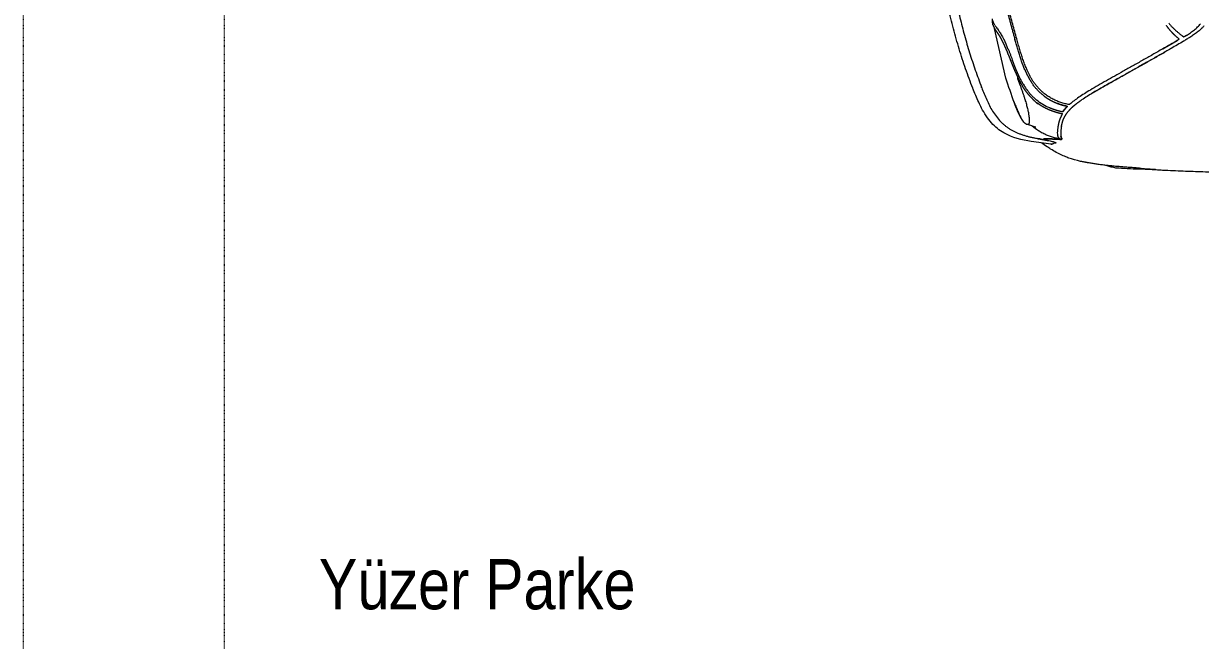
# Model space of a CAD drawing. Extents: x -3709 to 34975, y -230 to 8245.
# Drawn here: x 4485.8 to 4720.2, y 2085 to 2208 of the extents above; entities that cross this region are included whole.
import ezdxf
from ezdxf.enums import TextEntityAlignment as Align

# ---------------------------------------------------------------- set-up
doc = ezdxf.new("R2010")
doc.units = 0
doc.linetypes.add('DOT2', pattern=[0.125, 0, -0.125])
doc.layers.get('0').update_dxf_attribs({"color": 9, "lineweight": 9})
for name, color, linetype, lineweight in [('04', 9, 'Continuous', 9), ('10', 9, 'Continuous', 9), ('20', 9, 'DOT2', 9), ('35', 9, 'Continuous', 9)]:
    doc.layers.add(name, color=color, linetype=linetype, lineweight=lineweight)
doc.styles.add('MuuM_TEXT-STANDART', font='ARIALN.TTF')

# ---------------------------------------------------------------- blocks, each defined once
blk = doc.blocks.new('p-vw-hoşgeldin tak')
at = {"layer": '20'}
for points in [[(-505, 40), (811, 40)], [(-505, 0), (811, 0)]]:
    blk.add_lwpolyline(points, dxfattribs=at)
blk = doc.blocks.new('p-araba-polo')
at = {"extrusion": (0, 0, -1)}
for p, q in [((3.4804, 0.8048), (3.4804, 0.8048)), ((3.6419, 0.7275), (3.6419, 0.7275)), ((3.7514, 0.624), (3.7743, 0.5251)), ((3.4392, 0.5659), (3.4392, 0.5659)), ((3.7299, 0.546), (3.7299, 0.546))]:
    blk.add_line(p, q, dxfattribs=at)
at = {"flags": 128}
for points in [[(3.6558, 0.7538), (3.6563, 0.7542), (3.6566, 0.7545), (3.6574, 0.7549)], [(3.6574, 0.7549), (3.6583, 0.7553), (3.6593, 0.7556), (3.6605, 0.7556)], [(3.7308, 0.6835), (3.732, 0.6804), (3.7332, 0.6772), (3.7345, 0.6739)]]:
    blk.add_lwpolyline(points, dxfattribs=at)
for points, degree, knots in [([(3.46, 0.8061), (3.4566, 0.8063), (3.4499, 0.8067), (3.4362, 0.8075), (3.4129, 0.8086), (3.3796, 0.8099), (3.339, 0.8111), (3.2984, 0.812), (3.2603, 0.8127), (3.226, 0.8131), (3.193, 0.8134), (3.1656, 0.8135), (3.1487, 0.8134), (3.1435, 0.8134)], 3, [0, 0, 0, 0, 0.03531, 0.070597, 0.141114, 0.269195, 0.390859, 0.518959, 0.640794, 0.737038, 0.833171, 0.948447, 1, 1, 1, 1]), ([(3.4534, 0.8065), (3.4733, 0.8062), (3.5024, 0.8054), (3.5233, 0.8042), (3.533, 0.8033), (3.5394, 0.8022), (3.5462, 0.8005), (3.5507, 0.7987), (3.5521, 0.7981)], 3, [0, 0, 0, 0, 0.418831, 0.714948, 0.835581, 0.907738, 0.972168, 1, 1, 1, 1]), ([(3.4649, 0.8058), (3.4648, 0.8058), (3.4647, 0.8058), (3.4648, 0.8058), (3.4649, 0.8058)], 3, [0, 0, 0, 0, 0.506131, 1, 1, 1, 1]), ([(3.4649, 0.8058), (3.4695, 0.8055), (3.4787, 0.8047), (3.4878, 0.8037), (3.4924, 0.8031)], 3, [0, 0, 0, 0, 0.500005, 1, 1, 1, 1]), ([(3.4924, 0.8031), (3.496, 0.8029), (3.5031, 0.8024), (3.5136, 0.8016), (3.5237, 0.8008), (3.5336, 0.8), (3.5432, 0.799), (3.5524, 0.798), (3.5613, 0.797), (3.5699, 0.7958), (3.5781, 0.7946), (3.5859, 0.7933), (3.5934, 0.7919), (3.5988, 0.7908), (3.6016, 0.7902), (3.6022, 0.7901)], 3, [0, 0, 0, 0, 0.08164, 0.163278, 0.244914, 0.326547, 0.408179, 0.489811, 0.571441, 0.653071, 0.734702, 0.816332, 0.897962, 0.979592, 1, 1, 1, 1]), ([(3.5624, 0.7968), (3.5668, 0.7963), (3.5918, 0.7928), (3.6137, 0.7881), (3.6286, 0.7825), (3.63, 0.7819)], 3, [0, 0, 0, 0, 0.15043, 0.932957, 1, 1, 1, 1]), ([(3.63, 0.782), (3.6367, 0.7793), (3.6464, 0.775), (3.6606, 0.7668), (3.6723, 0.7592), (3.6777, 0.7555), (3.6807, 0.7535), (3.6809, 0.7534)], 3, [0, 0, 0, 0, 0.436591, 0.634385, 0.751254, 0.983784, 1, 1, 1, 1]), ([(3.6684, 0.7483), (3.6668, 0.7486), (3.6637, 0.7493), (3.6595, 0.7502), (3.6562, 0.7511), (3.6538, 0.752), (3.6529, 0.7524), (3.6525, 0.7527)], 3, [0, 0, 0, 0, 0.243786, 0.487231, 0.658342, 0.829202, 1, 1, 1, 1]), ([(3.6621, 0.7555), (3.6621, 0.7555), (3.6621, 0.7555), (3.6621, 0.7555), (3.6621, 0.7555), (3.6621, 0.7555), (3.6621, 0.7555), (3.6621, 0.7555), (3.6621, 0.7555), (3.6621, 0.7555), (3.6621, 0.7555)], 5, [0, 0, 0, 0, 0, 0, 1, 1, 1, 1, 1, 1, 1, 1, 1, 1, 1]), ([(3.7009, 0.7505), (3.7197, 0.7475), (3.7493, 0.7404), (3.773, 0.7216), (3.7799, 0.7136)], 3, [0, 0, 0, 0, 0.646551, 1, 1, 1, 1]), ([(3.642, 0.7397), (3.6418, 0.7402), (3.6416, 0.7414), (3.6411, 0.7429), (3.6404, 0.7444), (3.6396, 0.7453), (3.6392, 0.7457)], 3, [0, 0, 0, 0, 0.221287, 0.461031, 0.720285, 1, 1, 1, 1]), ([(3.6409, 0.7204), (3.6411, 0.7217), (3.6415, 0.7242), (3.6417, 0.7264), (3.6419, 0.7275)], 3, [0, 0, 0, 0, 0.500012, 1, 1, 1, 1]), ([(3.6419, 0.7275), (3.642, 0.7284), (3.6422, 0.7303), (3.6423, 0.7328), (3.6424, 0.7353), (3.6423, 0.7376), (3.6421, 0.739), (3.642, 0.7397)], 3, [0, 0, 0, 0, 0.160277, 0.337825, 0.535128, 0.754926, 1, 1, 1, 1]), ([(3.6423, 0.746), (3.6423, 0.746), (3.6424, 0.7459), (3.6429, 0.7458), (3.6431, 0.7458)], 3, [0, 0, 0, 0, 0.500528, 1, 1, 1, 1]), ([(3.6431, 0.7458), (3.6458, 0.7452), (3.6511, 0.7441), (3.659, 0.742), (3.6667, 0.7393), (3.6742, 0.7361), (3.6815, 0.7323), (3.6868, 0.729), (3.6897, 0.727), (3.6903, 0.7266)], 3, [0, 0, 0, 0, 0.158644, 0.317513, 0.476648, 0.636014, 0.795575, 0.955312, 1, 1, 1, 1]), ([(3.6446, 0.7452), (3.6444, 0.7453), (3.6442, 0.7453), (3.6442, 0.7453), (3.6442, 0.7453)], 3, [0, 0, 0, 0, 0.4918, 1, 1, 1, 1]), ([(3.6442, 0.7453), (3.6444, 0.7451), (3.6449, 0.7448), (3.6452, 0.7444), (3.6454, 0.7442)], 3, [0, 0, 0, 0, 0.499449, 1, 1, 1, 1]), ([(3.6454, 0.7442), (3.6457, 0.7438), (3.6464, 0.743), (3.6472, 0.7415), (3.6477, 0.7399), (3.648, 0.7386), (3.6481, 0.7379)], 3, [0, 0, 0, 0, 0.25, 0.5, 0.75, 1, 1, 1, 1]), ([(3.6481, 0.7379), (3.6483, 0.7365), (3.6487, 0.7335), (3.6482, 0.7285), (3.648, 0.7261)], 3, [0, 0, 0, 0, 0.499729, 1, 1, 1, 1]), ([(3.6589, 0.7419), (3.6589, 0.7419), (3.6589, 0.7419), (3.6589, 0.7419), (3.6589, 0.7419), (3.6589, 0.7419), (3.6589, 0.7419)], 3, [0, 0, 0, 0, 1, 1, 1, 1.000001, 1.000001, 1.000001, 1.000001]), ([(3.6634, 0.7404), (3.6634, 0.7404), (3.6634, 0.7404), (3.6634, 0.7404), (3.6634, 0.7404), (3.6634, 0.7404), (3.6634, 0.7404), (3.6634, 0.7404), (3.6634, 0.7404), (3.6634, 0.7404), (3.6634, 0.7404), (3.6634, 0.7404), (3.6634, 0.7404), (3.6634, 0.7404), (3.6634, 0.7404)], 7, [0, 0, 0, 0, 0, 0, 0, 0, 1, 1, 1, 1, 1, 1, 1, 1.000001, 1.000001, 1.000001, 1.000001, 1.000001, 1.000001, 1.000001, 1.000001]), ([(3.6797, 0.7331), (3.6797, 0.7331), (3.6797, 0.7331), (3.6797, 0.7331), (3.6797, 0.7331), (3.6797, 0.7331), (3.6797, 0.7331), (3.6797, 0.7331), (3.6797, 0.7331), (3.6797, 0.7331), (3.6797, 0.7331), (3.6797, 0.7331), (3.6797, 0.7331)], 6, [0, 0, 0, 0, 0, 0, 0, 1, 1, 1, 1, 1, 1, 1, 1, 1, 1, 1, 1, 1]), ([(3.6797, 0.7331), (3.6797, 0.7331), (3.6797, 0.7331), (3.6797, 0.7331), (3.6797, 0.7331), (3.6797, 0.7331), (3.6797, 0.7331), (3.6797, 0.7331), (3.6797, 0.7331), (3.6797, 0.7331), (3.6797, 0.7331), (3.6797, 0.7331), (3.6797, 0.7331)], 6, [0, 0, 0, 0, 0, 0, 0, 1, 1, 1, 1, 1, 1, 1, 1, 1, 1, 1, 1, 1]), ([(3.6848, 0.7302), (3.6849, 0.7301), (3.6905, 0.7267), (3.695, 0.7233), (3.6988, 0.7202), (3.6995, 0.7196)], 3, [0, 0, 0, 0, 0.284317, 0.878632, 1, 1, 1, 1]), ([(3.7276, 0.7337), (3.7256, 0.7345), (3.7215, 0.7361), (3.7152, 0.7382), (3.7088, 0.7401), (3.7024, 0.7417), (3.6959, 0.7431), (3.6916, 0.744), (3.6894, 0.7444)], 3, [0, 0, 0, 0, 0.166659, 0.333321, 0.499987, 0.666656, 0.833327, 1, 1, 1, 1]), ([(3.7621, 0.7107), (3.7607, 0.7121), (3.7579, 0.7149), (3.7533, 0.7188), (3.7485, 0.7224), (3.7436, 0.7257), (3.7384, 0.7286), (3.7331, 0.7313), (3.7294, 0.7329), (3.7276, 0.7337)], 3, [0, 0, 0, 0, 0.142965, 0.285982, 0.428979, 0.571915, 0.714754, 0.857457, 1, 1, 1, 1]), ([(3.7312, 0.7322), (3.7312, 0.7322), (3.7312, 0.7322), (3.7312, 0.7322), (3.7312, 0.7322), (3.7312, 0.7322), (3.7312, 0.7322), (3.7312, 0.7322), (3.7312, 0.7322)], 3, [0, 0, 0, 0, 0.25, 0.5, 1, 1, 1, 1, 1, 1, 1]), ([(3.6479, 0.7254), (3.6478, 0.7244), (3.6475, 0.7224), (3.6472, 0.72), (3.647, 0.7189)], 3, [0, 0, 0, 0, 0.499774, 1, 1, 1, 1]), ([(3.7056, 0.7145), (3.7057, 0.7149), (3.7061, 0.7158), (3.7068, 0.7165), (3.7077, 0.7169), (3.7085, 0.7168), (3.709, 0.7167), (3.7091, 0.7166)], 3, [0, 0, 0, 0, 0.235288, 0.470581, 0.705875, 0.941175, 1, 1, 1, 1]), ([(3.7089, 0.7167), (3.7101, 0.7164), (3.7141, 0.7146), (3.7152, 0.7128), (3.7174, 0.7102)], 3, [0, 0, 0, 0, 0.136101, 1, 1, 1, 1]), ([(3.7311, 0.6828), (3.7305, 0.6842), (3.7293, 0.687), (3.7276, 0.691), (3.7259, 0.6947), (3.7243, 0.6981), (3.7227, 0.7012), (3.7212, 0.7039), (3.7197, 0.7063), (3.7188, 0.7076), (3.7184, 0.7083)], 3, [0, 0, 0, 0, 0.125001, 0.250002, 0.375002, 0.500002, 0.625002, 0.750002, 0.875001, 1, 1, 1, 1]), ([(3.7997, 0.6433), (3.7981, 0.6473), (3.7949, 0.6553), (3.7899, 0.6672), (3.7844, 0.6789), (3.7781, 0.6903), (3.7708, 0.7011), (3.765, 0.7075), (3.7621, 0.7107)], 3, [0, 0, 0, 0, 0.166182, 0.332514, 0.49905, 0.665821, 0.832816, 1, 1, 1, 1]), ([(3.7799, 0.7136), (3.7879, 0.7046), (3.7968, 0.6908), (3.8082, 0.6672), (3.8136, 0.654), (3.8172, 0.6448)], 3, [0, 0, 0, 0, 0.458817, 0.622395, 1, 1, 1, 1]), ([(3.6289, 0.6804), (3.631, 0.6799), (3.6352, 0.679), (3.6415, 0.6772), (3.6476, 0.6751), (3.6516, 0.6734), (3.6536, 0.6726)], 3, [0, 0, 0, 0, 0.250006, 0.500007, 0.750006, 1, 1, 1, 1]), ([(3.6381, 0.6911), (3.6372, 0.6899), (3.6354, 0.6874), (3.6331, 0.6849), (3.632, 0.6836)], 3, [0, 0, 0, 0, 0.500029, 1, 1, 1, 1]), ([(3.706, 0.6982), (3.706, 0.6982), (3.706, 0.6982), (3.706, 0.6982), (3.706, 0.6982), (3.706, 0.6982), (3.706, 0.6982)], 3, [0, 0, 0, 0, 1, 1, 1, 1.000001, 1.000001, 1.000001, 1.000001]), ([(3.7129, 0.6693), (3.7124, 0.6709), (3.7114, 0.674), (3.7102, 0.6786), (3.709, 0.6829), (3.708, 0.6871), (3.7072, 0.691), (3.7065, 0.6948), (3.7062, 0.697), (3.706, 0.6982)], 3, [0, 0, 0, 0, 0.143178, 0.285809, 0.428387, 0.571114, 0.714004, 0.856981, 1, 1, 1, 1]), ([(3.7349, 0.6727), (3.7343, 0.6745), (3.733, 0.6779), (3.7317, 0.6811), (3.7311, 0.6828)], 3, [0, 0, 0, 0, 0.495547, 1, 1, 1, 1]), ([(3.5782, 0.6534), (3.5821, 0.6558), (3.5899, 0.6605), (3.5971, 0.6652), (3.6007, 0.6676)], 3, [0, 0, 0, 0, 0.500144, 1, 1, 1, 1]), ([(3.5834, 0.648), (3.5874, 0.6504), (3.5954, 0.6552), (3.6027, 0.66), (3.6063, 0.6624)], 3, [0, 0, 0, 0, 0.500076, 1, 1, 1, 1]), ([(3.6063, 0.6624), (3.6096, 0.6647), (3.6161, 0.6692), (3.6216, 0.6739), (3.6243, 0.6762)], 3, [0, 0, 0, 0, 0.500136, 1, 1, 1, 1]), ([(3.6243, 0.6762), (3.6245, 0.6764), (3.6249, 0.6768), (3.6263, 0.6769), (3.6273, 0.6767), (3.6278, 0.6766)], 3, [0, 0, 0, 0, 0.33657, 0.664105, 1, 1, 1, 1]), ([(3.6278, 0.6766), (3.6305, 0.676), (3.6359, 0.6747), (3.644, 0.6721), (3.652, 0.6689), (3.6599, 0.6651), (3.6675, 0.6606), (3.6722, 0.6571), (3.6746, 0.6553)], 3, [0, 0, 0, 0, 0.159308, 0.322994, 0.489699, 0.658429, 0.828591, 1, 1, 1, 1]), ([(3.6769, 0.6587), (3.6787, 0.6573), (3.6822, 0.6544), (3.6872, 0.6496), (3.6918, 0.6446), (3.6961, 0.6393), (3.6987, 0.6355), (3.7, 0.6336)], 3, [0, 0, 0, 0, 0.199996, 0.399992, 0.599991, 0.799994, 1, 1, 1, 1]), ([(3.6843, 0.6769), (3.685, 0.6764), (3.6864, 0.6754), (3.6877, 0.6744), (3.6884, 0.6739)], 3, [0, 0, 0, 0, 0.500012, 1, 1, 1, 1]), ([(3.7084, 0.649), (3.7071, 0.6507), (3.7044, 0.6541), (3.7001, 0.6589), (3.6955, 0.6634), (3.6922, 0.6663), (3.6906, 0.6677)], 3, [0, 0, 0, 0, 0.250005, 0.500006, 0.750004, 1, 1, 1, 1]), ([(3.7233, 0.6387), (3.7225, 0.6408), (3.7209, 0.645), (3.7187, 0.6513), (3.7166, 0.6574), (3.7147, 0.6635), (3.7135, 0.6673), (3.7129, 0.6693)], 3, [0, 0, 0, 0, 0.200275, 0.400507, 0.60049, 0.800241, 1, 1, 1, 1]), ([(3.513, 0.6163), (3.5186, 0.6194), (3.5299, 0.6257), (3.5464, 0.6351), (3.5626, 0.6443), (3.573, 0.6504), (3.5782, 0.6534)], 3, [0, 0, 0, 0, 0.250068, 0.500042, 0.750043, 1, 1, 1, 1]), ([(3.5181, 0.6106), (3.5237, 0.6138), (3.535, 0.6202), (3.5515, 0.6295), (3.5678, 0.6388), (3.5782, 0.645), (3.5834, 0.648)], 3, [0, 0, 0, 0, 0.250003, 0.500002, 0.750004, 1, 1, 1, 1]), ([(3.6746, 0.6553), (3.6762, 0.654), (3.6794, 0.6513), (3.6839, 0.647), (3.6882, 0.6424), (3.6922, 0.6376), (3.6959, 0.6326), (3.6993, 0.6274), (3.7024, 0.622), (3.7054, 0.6165), (3.7081, 0.6109), (3.7098, 0.6071), (3.7106, 0.6052)], 3, [0, 0, 0, 0, 0.099992, 0.199992, 0.299988, 0.399982, 0.499978, 0.599981, 0.699987, 0.79999, 0.899989, 1, 1, 1, 1]), ([(3.7233, 0.6248), (3.7222, 0.6269), (3.72, 0.6311), (3.7164, 0.6372), (3.7126, 0.6433), (3.7098, 0.6471), (3.7084, 0.649)], 3, [0, 0, 0, 0, 0.250171, 0.500217, 0.75015, 1, 1, 1, 1]), ([(3.8968, 0), (3.8968, 0.0121), (3.8967, 0.0363), (3.8959, 0.0725), (3.8947, 0.1088), (3.893, 0.145), (3.8908, 0.1812), (3.888, 0.2174), (3.8847, 0.2535), (3.8808, 0.2896), (3.8764, 0.3256), (3.8712, 0.3615), (3.8654, 0.3973), (3.8588, 0.4329), (3.8515, 0.4685), (3.8433, 0.5038), (3.8341, 0.5389), (3.824, 0.5737), (3.8128, 0.6082), (3.8043, 0.6309), (3.8001, 0.6422)], 3, [0, 0, 0, 0, 0.055558, 0.111113, 0.166668, 0.222224, 0.277781, 0.333337, 0.388894, 0.44445, 0.500005, 0.55556, 0.611116, 0.666671, 0.722227, 0.777783, 0.833339, 0.888892, 0.944445, 1, 1, 1, 1]), ([(3.8174, 0.6444), (3.8199, 0.638), (3.8249, 0.6251), (3.8318, 0.6056), (3.8384, 0.5859), (3.8446, 0.566), (3.8505, 0.5459), (3.856, 0.5257), (3.8613, 0.5053), (3.8662, 0.4849), (3.8708, 0.4643), (3.8752, 0.4436), (3.8792, 0.4228), (3.883, 0.4019), (3.8866, 0.3809), (3.8899, 0.3599), (3.893, 0.3389), (3.8958, 0.3178), (3.8985, 0.2966), (3.9009, 0.2755), (3.9031, 0.2543), (3.9051, 0.2331), (3.9069, 0.2119), (3.9086, 0.1907), (3.91, 0.1695), (3.9113, 0.1483), (3.9123, 0.1271), (3.9133, 0.1059), (3.914, 0.0847), (3.9146, 0.0635), (3.915, 0.0423), (3.9152, 0.0212), (3.9153, 0.0071), (3.9153, 0)], 3, [0, 0, 0, 0, 0.031503, 0.063111, 0.094824, 0.126637, 0.158547, 0.190546, 0.222628, 0.254786, 0.287011, 0.319297, 0.351636, 0.384021, 0.416445, 0.448899, 0.481372, 0.513858, 0.546357, 0.578861, 0.611362, 0.643854, 0.676332, 0.708795, 0.741239, 0.773662, 0.806063, 0.838441, 0.870794, 0.903125, 0.935433, 0.967723, 1, 1, 1, 1]), ([(3.4347, 0.5721), (3.4414, 0.5759), (3.4547, 0.5834), (3.4744, 0.5945), (3.4939, 0.6055), (3.5066, 0.6127), (3.513, 0.6163)], 3, [0, 0, 0, 0, 0.250088, 0.500081, 0.750046, 1, 1, 1, 1]), ([(3.4392, 0.5659), (3.4459, 0.5697), (3.4593, 0.5774), (3.4791, 0.5886), (3.4988, 0.5997), (3.5116, 0.607), (3.5181, 0.6106)], 3, [0, 0, 0, 0, 0.250005, 0.499995, 0.750003, 1, 1, 1, 1]), ([(3.7106, 0.6052), (3.7118, 0.6022), (3.7143, 0.5961), (3.7176, 0.5868), (3.7208, 0.5771), (3.7239, 0.567), (3.7269, 0.5567), (3.7289, 0.5496), (3.7299, 0.546)], 3, [0, 0, 0, 0, 0.155616, 0.31525, 0.479141, 0.64759, 0.821014, 1, 1, 1, 1]), ([(3.7141, 0.6071), (3.7152, 0.6043), (3.7175, 0.5987), (3.7205, 0.5902), (3.7234, 0.5816), (3.7261, 0.573), (3.7287, 0.5643), (3.7312, 0.5556), (3.7328, 0.5498), (3.7337, 0.5469)], 3, [0, 0, 0, 0, 0.14264, 0.285361, 0.428172, 0.571059, 0.714003, 0.856988, 1, 1, 1, 1]), ([(3.7468, 0.5666), (3.7461, 0.5684), (3.7447, 0.5719), (3.7426, 0.5774), (3.7405, 0.583), (3.7391, 0.5868), (3.7384, 0.5887)], 3, [0, 0, 0, 0, 0.249816, 0.499724, 0.749781, 1, 1, 1, 1]), ([(3.3853, 0.5429), (3.3873, 0.5442), (3.3915, 0.5468), (3.3997, 0.5518), (3.4101, 0.5579), (3.4204, 0.5638), (3.4274, 0.5679), (3.4315, 0.5702), (3.4335, 0.5714), (3.4347, 0.5721)], 3, [0, 0, 0, 0, 0.124906, 0.24985, 0.49985, 0.749925, 0.874966, 0.92498, 1, 1, 1, 1]), ([(3.4089, 0.5484), (3.414, 0.5514), (3.4241, 0.5573), (3.4341, 0.563), (3.4392, 0.5659)], 3, [0, 0, 0, 0, 0.499997, 1, 1, 1, 1]), ([(3.4212, 0.5643), (3.4212, 0.5643), (3.4212, 0.5643), (3.4212, 0.5643), (3.4212, 0.5643), (3.4212, 0.5643), (3.4212, 0.5643)], 3, [0, 0, 0, 0, 1, 1, 1, 1, 1, 1, 1]), ([(3.4212, 0.5643), (3.4212, 0.5643), (3.4212, 0.5643), (3.4212, 0.5643), (3.4212, 0.5643), (3.4212, 0.5643), (3.4212, 0.5643)], 3, [0, 0, 0, 0, 1, 1, 1, 1, 1, 1, 1]), ([(3.3572, 0.5202), (3.3577, 0.5208), (3.3587, 0.522), (3.3608, 0.5242), (3.3635, 0.5269), (3.367, 0.5299), (3.3705, 0.5327), (3.3741, 0.5354), (3.379, 0.5388), (3.3828, 0.5413), (3.3853, 0.5429)], 3, [0, 0, 0, 0, 0.060335, 0.124578, 0.249278, 0.374233, 0.499321, 0.624409, 0.749543, 1, 1, 1, 1]), ([(3.4273, 0.5145), (3.4262, 0.516), (3.4239, 0.5188), (3.4208, 0.522), (3.4183, 0.5245), (3.4164, 0.5263), (3.4145, 0.5281), (3.4126, 0.5298), (3.4107, 0.5315), (3.4088, 0.5331), (3.4068, 0.5347), (3.4049, 0.5363), (3.403, 0.5378), (3.4015, 0.539), (3.4005, 0.5397), (3.4, 0.5401), (3.3996, 0.5405), (3.3991, 0.5408), (3.3986, 0.5412), (3.3981, 0.5416), (3.3976, 0.542), (3.3973, 0.5422), (3.3971, 0.5423)], 3, [0, 0, 0, 0, 0.127806, 0.254933, 0.318226, 0.381331, 0.444235, 0.506923, 0.569381, 0.631599, 0.69357, 0.755292, 0.816773, 0.878031, 0.893313, 0.908584, 0.923844, 0.939093, 0.954332, 0.969563, 0.984785, 1, 1, 1, 1]), ([(3.4092, 0.5441), (3.4087, 0.5445), (3.4078, 0.5452), (3.4071, 0.5465), (3.4076, 0.5476), (3.4085, 0.5481), (3.4089, 0.5484)], 3, [0, 0, 0, 0, 0.263807, 0.500052, 0.736261, 1, 1, 1, 1]), ([(3.7299, 0.546), (3.7326, 0.5363), (3.7381, 0.5169), (3.7456, 0.4877), (3.7529, 0.4583), (3.7597, 0.4288), (3.7661, 0.3992), (3.7721, 0.3696), (3.7777, 0.3398), (3.7828, 0.31), (3.7875, 0.2801), (3.7918, 0.2501), (3.7957, 0.2201), (3.7992, 0.19), (3.8022, 0.1598), (3.8038, 0.1397), (3.8047, 0.1296)], 3, [0, 0, 0, 0, 0.071461, 0.142913, 0.214376, 0.285822, 0.357282, 0.428734, 0.500167, 0.571583, 0.64299, 0.714393, 0.785796, 0.857198, 0.928599, 1, 1, 1, 1]), ([(3.767, 0.5281), (3.7664, 0.5289), (3.7652, 0.5307), (3.763, 0.5338), (3.7607, 0.5375), (3.7581, 0.5419), (3.7563, 0.5454), (3.7554, 0.5472)], 3, [0, 0, 0, 0, 0.200624, 0.400934, 0.600937, 0.800584, 1, 1, 1, 1]), ([(3.3918, 0.5389), (3.3904, 0.5381), (3.3878, 0.5363), (3.3839, 0.5336), (3.38, 0.5308), (3.3763, 0.528), (3.3729, 0.5252), (3.3698, 0.5223), (3.3668, 0.5193), (3.365, 0.517), (3.3641, 0.5159)], 3, [0, 0, 0, 0, 0.135189, 0.270177, 0.404927, 0.539624, 0.654876, 0.770059, 0.885089, 1, 1, 1, 1]), ([(3.403, 0.5378), (3.403, 0.5378), (3.403, 0.5378), (3.403, 0.5378), (3.403, 0.5378), (3.403, 0.5378), (3.403, 0.5378)], 3, [0, 0, 0, 0, 1, 1, 1, 1, 1, 1, 1]), ([(3.403, 0.5378), (3.403, 0.5378), (3.403, 0.5378), (3.403, 0.5378), (3.403, 0.5378), (3.403, 0.5378), (3.403, 0.5378), (3.403, 0.5378), (3.403, 0.5378), (3.403, 0.5378), (3.403, 0.5378), (3.403, 0.5378), (3.403, 0.5378), (3.403, 0.5378), (3.403, 0.5378)], 7, [0, 0, 0, 0, 0, 0, 0, 0, 1, 1, 1, 1, 1, 1, 1, 1, 1, 1, 1, 1, 1, 1, 1]), ([(3.7735, 0.5185), (3.773, 0.5194), (3.7719, 0.5212), (3.7697, 0.5243), (3.7679, 0.5268), (3.767, 0.5281)], 3, [0, 0, 0, 0, 0.333348, 0.666684, 1, 1, 1, 1]), ([(3.7735, 0.5185), (3.774, 0.5176), (3.7749, 0.5159), (3.7763, 0.5127), (3.777, 0.5104), (3.7773, 0.5088)], 3, [0, 0, 0, 0, 0.253002, 0.505984, 1, 1, 1, 1])]:
    blk.add_open_spline(points, degree=degree, knots=knots)
for points, degree in [([(3.4597, 0.8061), (3.4598, 0.8061), (3.4598, 0.8061), (3.4599, 0.8061), (3.4599, 0.8061), (3.46, 0.8061), (3.46, 0.8061)], 6), ([(3.4645, 0.8058), (3.4646, 0.8058), (3.4647, 0.8058), (3.4648, 0.8058), (3.4649, 0.8058)], 4), ([(3.4646, 0.8058), (3.4646, 0.8058), (3.4647, 0.8058), (3.4648, 0.8058), (3.4649, 0.8058)], 4), ([(3.4646, 0.8058), (3.4646, 0.8058), (3.4647, 0.8058), (3.4648, 0.8058), (3.4648, 0.8058), (3.4649, 0.8058), (3.4649, 0.8058)], 6), ([(3.4646, 0.8058), (3.4646, 0.8058), (3.4646, 0.8058), (3.4646, 0.8058)], 3), ([(3.4646, 0.8058), (3.4646, 0.8058), (3.4647, 0.8058), (3.4647, 0.8058), (3.4648, 0.8058), (3.4649, 0.8058), (3.4649, 0.8058)], 6), ([(3.4649, 0.8058), (3.4648, 0.8058), (3.4648, 0.8058), (3.4647, 0.8058), (3.4647, 0.8058), (3.4648, 0.8058), (3.4649, 0.8058)], 6), ([(3.6525, 0.7527), (3.6519, 0.7531), (3.6517, 0.7534), (3.652, 0.7536), (3.6524, 0.7538), (3.653, 0.7538), (3.6537, 0.7539), (3.6543, 0.7539)], 7), ([(3.6543, 0.7539), (3.6546, 0.7539), (3.6548, 0.7539), (3.655, 0.7539), (3.6553, 0.7539), (3.6555, 0.7539), (3.6557, 0.7539), (3.656, 0.7539)], 7), ([(3.6543, 0.7539), (3.6549, 0.7539), (3.6554, 0.7539), (3.656, 0.7539)], 3), ([(3.6613, 0.7556), (3.661, 0.7556), (3.6607, 0.7557), (3.6604, 0.7557), (3.66, 0.7556), (3.6597, 0.7556)], 5), ([(3.6598, 0.755), (3.6598, 0.7551), (3.6599, 0.7551), (3.6599, 0.7552), (3.66, 0.7552), (3.6601, 0.7553)], 5), ([(3.6606, 0.7556), (3.6608, 0.7556), (3.6612, 0.7556), (3.6617, 0.7556)], 3), ([(3.6613, 0.7556), (3.6615, 0.7556), (3.6616, 0.7556), (3.6618, 0.7556), (3.6619, 0.7556), (3.6621, 0.7555)], 5), ([(3.6621, 0.7555), (3.6618, 0.7556), (3.6616, 0.7556), (3.6613, 0.7556)], 3), ([(3.6616, 0.7556), (3.6747, 0.7543), (3.6879, 0.7526), (3.7009, 0.7505)], 3), ([(3.662, 0.7555), (3.662, 0.7555), (3.662, 0.7555), (3.662, 0.7555), (3.662, 0.7555), (3.6621, 0.7555)], 5), ([(3.6622, 0.7555), (3.6621, 0.7555), (3.6621, 0.7555), (3.6621, 0.7555), (3.6621, 0.7555), (3.6621, 0.7555)], 5), ([(3.6621, 0.7555), (3.6621, 0.7555), (3.6621, 0.7555), (3.6622, 0.7555)], 3), ([(3.6621, 0.7555), (3.6621, 0.7555), (3.6621, 0.7555), (3.6621, 0.7555)], 3), ([(3.6392, 0.7457), (3.6404, 0.7445), (3.6411, 0.7432), (3.6416, 0.7416), (3.642, 0.7397)], 4), ([(3.6417, 0.7463), (3.6412, 0.7464), (3.6407, 0.7463), (3.6403, 0.746), (3.64, 0.7457)], 4), ([(3.6417, 0.7463), (3.6412, 0.7464), (3.6407, 0.7463), (3.6403, 0.746), (3.64, 0.7457)], 4), ([(3.6423, 0.746), (3.6422, 0.746), (3.6421, 0.7461), (3.642, 0.7461), (3.6419, 0.7462), (3.6417, 0.7463)], 5), ([(3.6417, 0.7463), (3.6478, 0.746), (3.6532, 0.7455), (3.6589, 0.7454), (3.665, 0.7455), (3.6714, 0.7451), (3.6769, 0.7448)], 6), ([(3.6769, 0.7448), (3.6714, 0.7451), (3.665, 0.7455), (3.6589, 0.7454), (3.6532, 0.7455), (3.6478, 0.746), (3.6417, 0.7463)], 6), ([(3.6417, 0.7463), (3.6419, 0.7462), (3.6421, 0.7461), (3.6423, 0.746)], 3), ([(3.6441, 0.7453), (3.6442, 0.7453), (3.6443, 0.7453), (3.6443, 0.7453), (3.6444, 0.7453), (3.6445, 0.7453), (3.6446, 0.7452)], 6), ([(3.6446, 0.7452), (3.6445, 0.7453), (3.6444, 0.7453), (3.6444, 0.7453), (3.6443, 0.7453), (3.6442, 0.7453), (3.6441, 0.7453)], 6), ([(3.6446, 0.7452), (3.6444, 0.7453), (3.6443, 0.7453), (3.6442, 0.7453), (3.6442, 0.7453), (3.6442, 0.7453), (3.6442, 0.7453)], 6), ([(3.6442, 0.7453), (3.6445, 0.7451), (3.6448, 0.7449), (3.645, 0.7447), (3.6452, 0.7445), (3.6454, 0.7442)], 5), ([(3.6454, 0.7442), (3.6465, 0.743), (3.6473, 0.7416), (3.6478, 0.74), (3.6481, 0.7379)], 4), ([(3.6684, 0.7483), (3.6684, 0.7483), (3.6684, 0.7483), (3.6684, 0.7483), (3.6684, 0.7483), (3.6684, 0.7483), (3.6684, 0.7483)], 6), ([(3.6684, 0.7483), (3.6754, 0.7469), (3.6824, 0.7458), (3.6894, 0.7444)], 3), ([(3.6894, 0.7444), (3.6864, 0.745), (3.6834, 0.7455), (3.6803, 0.7461), (3.6774, 0.7466), (3.6744, 0.7472), (3.6714, 0.7477), (3.6684, 0.7483)], 7), ([(3.681, 0.7324), (3.6807, 0.7326), (3.6804, 0.7328), (3.6801, 0.7329), (3.6797, 0.7331)], 4), ([(3.6871, 0.7287), (3.6865, 0.7291), (3.6859, 0.7295), (3.6853, 0.7299)], 3), ([(3.6894, 0.7444), (3.6894, 0.7444), (3.6894, 0.7444), (3.6894, 0.7444), (3.6894, 0.7444), (3.6894, 0.7444), (3.6894, 0.7444)], 6), ([(3.6894, 0.7444), (3.6894, 0.7444), (3.6894, 0.7444), (3.6894, 0.7444), (3.6894, 0.7444), (3.6894, 0.7444), (3.6894, 0.7444)], 6), ([(3.6409, 0.7204), (3.6395, 0.7132), (3.6375, 0.7045), (3.6326, 0.6959), (3.6246, 0.6873)], 4), ([(3.647, 0.7189), (3.6462, 0.7147), (3.6452, 0.7101), (3.6437, 0.7052), (3.6416, 0.7003), (3.6385, 0.6952)], 5), ([(3.6918, 0.7222), (3.6912, 0.7225), (3.6992, 0.7195), (3.7089, 0.7167)], 3), ([(3.692, 0.7221), (3.6919, 0.7222), (3.6919, 0.7222), (3.6918, 0.7222)], 3), ([(3.706, 0.6982), (3.7053, 0.7028), (3.705, 0.7068), (3.7049, 0.7101), (3.7051, 0.7127), (3.7056, 0.7145)], 5), ([(3.7056, 0.7145), (3.706, 0.7157), (3.7065, 0.7165), (3.7072, 0.7169), (3.708, 0.717), (3.709, 0.7166)], 5), ([(3.7184, 0.7083), (3.7181, 0.7089), (3.7179, 0.7094), (3.7176, 0.7099), (3.7173, 0.7104), (3.7169, 0.7108)], 5), ([(3.7184, 0.7083), (3.7181, 0.7089), (3.7179, 0.7094), (3.7176, 0.7099), (3.7173, 0.7104), (3.7169, 0.7108)], 5), ([(3.7184, 0.7083), (3.7205, 0.7053), (3.7229, 0.7012), (3.7256, 0.6959), (3.7283, 0.6897), (3.7311, 0.6828)], 5), ([(3.6246, 0.6873), (3.62, 0.6823), (3.6144, 0.6773), (3.6078, 0.6724), (3.6007, 0.6676)], 4), ([(3.6289, 0.6804), (3.6292, 0.6807), (3.6295, 0.6811), (3.6299, 0.6814), (3.6302, 0.6817), (3.6305, 0.682)], 5), ([(3.6536, 0.6726), (3.6489, 0.6747), (3.644, 0.6765), (3.639, 0.678), (3.634, 0.6793), (3.6289, 0.6804)], 5), ([(3.6305, 0.682), (3.6308, 0.6823), (3.6311, 0.6827), (3.6314, 0.683), (3.6317, 0.6833), (3.632, 0.6836)], 5), ([(3.632, 0.6836), (3.6327, 0.6844), (3.6334, 0.6851), (3.634, 0.6859), (3.6347, 0.6866), (3.6353, 0.6874)], 5), ([(3.6351, 0.702), (3.6351, 0.702), (3.6351, 0.702), (3.6351, 0.702)], 3), ([(3.6353, 0.6874), (3.6359, 0.6881), (3.6365, 0.6889), (3.6371, 0.6896), (3.6376, 0.6904), (3.6381, 0.6911)], 5), ([(3.6381, 0.6911), (3.6382, 0.6912), (3.6383, 0.6913), (3.6383, 0.6914), (3.6385, 0.6914), (3.6386, 0.6915), (3.6388, 0.6915)], 6), ([(3.6843, 0.6769), (3.676, 0.6824), (3.6671, 0.687), (3.6578, 0.6905), (3.6482, 0.6931), (3.6385, 0.6952)], 5), ([(3.6388, 0.6915), (3.639, 0.6915), (3.6392, 0.6915), (3.6394, 0.6915), (3.6396, 0.6914), (3.6399, 0.6914), (3.6402, 0.6913)], 6), ([(3.6401, 0.6913), (3.6401, 0.6914), (3.6401, 0.6914), (3.6402, 0.6914), (3.6402, 0.6914), (3.6402, 0.6914), (3.6402, 0.6913)], 6), ([(3.6402, 0.6913), (3.6451, 0.6902), (3.65, 0.6889), (3.6548, 0.6874), (3.6596, 0.6856), (3.6642, 0.6837)], 5), ([(3.6641, 0.6836), (3.6642, 0.6837), (3.6642, 0.6838), (3.6642, 0.6838), (3.6642, 0.6838), (3.6642, 0.6837), (3.6642, 0.6837)], 6), ([(3.6642, 0.6837), (3.6737, 0.6797), (3.6827, 0.6743), (3.6906, 0.6678)], 3), ([(3.7311, 0.6828), (3.731, 0.683), (3.7309, 0.6833), (3.7307, 0.6836), (3.7306, 0.6839), (3.7305, 0.6842)], 5), ([(3.7311, 0.6828), (3.731, 0.683), (3.7309, 0.6833), (3.7307, 0.6836), (3.7306, 0.6839), (3.7305, 0.6842)], 5), ([(3.7311, 0.6828), (3.732, 0.6804), (3.7329, 0.678), (3.7339, 0.6755), (3.7348, 0.673), (3.7357, 0.6704)], 5), ([(3.629, 0.6763), (3.629, 0.6763), (3.629, 0.6763), (3.629, 0.6763), (3.629, 0.6763), (3.629, 0.6763), (3.629, 0.6763)], 6), ([(3.629, 0.6763), (3.629, 0.6763), (3.629, 0.6763), (3.629, 0.6763), (3.629, 0.6763), (3.629, 0.6763), (3.629, 0.6763), (3.629, 0.6763)], 7), ([(3.629, 0.6763), (3.629, 0.6763), (3.629, 0.6763), (3.629, 0.6763), (3.629, 0.6763)], 4), ([(3.629, 0.6763), (3.629, 0.6763), (3.629, 0.6763), (3.629, 0.6763), (3.629, 0.6763)], 4), ([(3.6657, 0.6664), (3.6634, 0.6678), (3.661, 0.6691), (3.6586, 0.6703), (3.6561, 0.6715), (3.6536, 0.6726)], 5), ([(3.6769, 0.6587), (3.6748, 0.6604), (3.6726, 0.662), (3.6704, 0.6636), (3.6681, 0.665), (3.6657, 0.6664)], 5), ([(3.6884, 0.6739), (3.6876, 0.6745), (3.6868, 0.6751), (3.6859, 0.6757), (3.6851, 0.6763), (3.6843, 0.6769)], 5), ([(3.6871, 0.6763), (3.6934, 0.6709), (3.7003, 0.6645), (3.7071, 0.657), (3.7131, 0.649), (3.7183, 0.6407)], 5), ([(3.6905, 0.6677), (3.6906, 0.6677), (3.6906, 0.6678), (3.6906, 0.6678), (3.6906, 0.6678), (3.6906, 0.6677), (3.6906, 0.6677)], 6), ([(3.7346, 0.6735), (3.7406, 0.6572), (3.7462, 0.6408), (3.7514, 0.624)], 3), ([(3.5782, 0.6534), (3.5628, 0.6443), (3.5465, 0.6352), (3.5299, 0.6258), (3.513, 0.6163)], 4), ([(3.7141, 0.6071), (3.7117, 0.6127), (3.7092, 0.6181), (3.7064, 0.6235), (3.7034, 0.6286), (3.7, 0.6336)], 5), ([(3.708, 0.649), (3.708, 0.649), (3.7081, 0.6491), (3.7081, 0.6491), (3.7082, 0.6491), (3.7082, 0.6491), (3.7082, 0.6491)], 6), ([(3.7082, 0.6491), (3.7083, 0.6492), (3.7084, 0.6492), (3.7084, 0.6492), (3.7084, 0.6491), (3.7084, 0.6491), (3.7084, 0.649)], 6), ([(3.7273, 0.624), (3.7257, 0.6274), (3.7239, 0.6308), (3.7222, 0.6341), (3.7203, 0.6374), (3.7183, 0.6407)], 5), ([(3.7289, 0.624), (3.7277, 0.627), (3.7266, 0.63), (3.7255, 0.633), (3.7244, 0.6358), (3.7233, 0.6387)], 5), ([(3.7289, 0.624), (3.7277, 0.627), (3.7266, 0.63), (3.7255, 0.633), (3.7244, 0.6358), (3.7233, 0.6387)], 5), ([(3.7997, 0.6433), (3.7998, 0.6429), (3.7999, 0.6426), (3.8001, 0.6422)], 3), ([(3.8001, 0.6422), (3.7999, 0.6426), (3.7998, 0.6429), (3.7997, 0.6433)], 3), ([(3.8175, 0.6441), (3.8175, 0.6442), (3.8175, 0.6443), (3.8175, 0.6443), (3.8174, 0.6444)], 4), ([(3.8174, 0.6444), (3.8174, 0.6444), (3.8175, 0.6443), (3.8175, 0.6442), (3.8175, 0.6442)], 4), ([(3.513, 0.6163), (3.4939, 0.6055), (3.4745, 0.5946), (3.4547, 0.5835), (3.4347, 0.5721)], 4), ([(3.7233, 0.6248), (3.7268, 0.6177), (3.73, 0.6105), (3.7329, 0.6032), (3.7357, 0.5959), (3.7384, 0.5887)], 5), ([(3.7286, 0.624), (3.7282, 0.624), (3.7277, 0.624), (3.7273, 0.624)], 3), ([(3.7286, 0.624), (3.7283, 0.624), (3.7281, 0.624), (3.7278, 0.624), (3.7276, 0.624), (3.7273, 0.624)], 5), ([(3.7446, 0.5831), (3.742, 0.5897), (3.7394, 0.5965), (3.7366, 0.6034), (3.7337, 0.6103), (3.7306, 0.6172), (3.7273, 0.624)], 6), ([(3.7289, 0.624), (3.7289, 0.624), (3.7288, 0.624), (3.7288, 0.624), (3.7287, 0.624), (3.7286, 0.624), (3.7286, 0.624)], 6), ([(3.7289, 0.624), (3.7288, 0.624), (3.7287, 0.624), (3.7286, 0.624)], 3), ([(3.7382, 0.5889), (3.7383, 0.5889), (3.7384, 0.5889), (3.7384, 0.5889), (3.7384, 0.5888), (3.7384, 0.5888), (3.7384, 0.5887)], 6), ([(3.4392, 0.5659), (3.4349, 0.5635), (3.4306, 0.561), (3.4262, 0.5585), (3.4219, 0.556), (3.4176, 0.5535), (3.4133, 0.551), (3.4089, 0.5484)], 7), ([(3.4561, 0.5842), (3.4561, 0.5842), (3.4561, 0.5842), (3.4561, 0.5842)], 3), ([(3.4561, 0.5842), (3.4561, 0.5842), (3.4561, 0.5842), (3.4561, 0.5842), (3.4561, 0.5842), (3.4561, 0.5842)], 5), ([(3.7644, 0.5402), (3.7622, 0.5439), (3.7597, 0.5484), (3.7569, 0.5538), (3.7539, 0.5602), (3.7508, 0.5674), (3.7478, 0.5751), (3.7446, 0.5831)], 7), ([(3.7464, 0.567), (3.7465, 0.567), (3.7465, 0.567), (3.7465, 0.567), (3.7465, 0.567), (3.7465, 0.567), (3.7466, 0.567)], 6), ([(3.7466, 0.567), (3.7467, 0.5669), (3.7467, 0.5669), (3.7468, 0.5668), (3.7468, 0.5668), (3.7468, 0.5667), (3.7468, 0.5666)], 6), ([(3.7468, 0.5668), (3.7497, 0.5596), (3.7526, 0.5529), (3.7553, 0.5475)], 3), ([(3.3918, 0.5389), (3.3927, 0.5395), (3.3935, 0.5401), (3.3944, 0.5406), (3.3953, 0.5412), (3.3962, 0.5418), (3.3971, 0.5423)], 6), ([(3.3971, 0.5423), (3.3972, 0.5424), (3.3972, 0.5424), (3.3973, 0.5424)], 3), ([(3.3973, 0.5424), (3.3972, 0.5424), (3.3972, 0.5424), (3.3972, 0.5424), (3.3972, 0.5424), (3.3972, 0.5423), (3.3971, 0.5423)], 6), ([(3.4092, 0.5441), (3.4141, 0.54), (3.4191, 0.5353), (3.4238, 0.5303), (3.4281, 0.5248), (3.432, 0.5191)], 5), ([(3.412, 0.559), (3.412, 0.559), (3.412, 0.559), (3.412, 0.559)], 3), ([(3.412, 0.559), (3.412, 0.559), (3.412, 0.559), (3.412, 0.559), (3.412, 0.559), (3.412, 0.559)], 5), ([(3.7693, 0.4017), (3.7632, 0.431), (3.7565, 0.4602), (3.7494, 0.4892), (3.7418, 0.5181), (3.7337, 0.5469)], 5), ([(3.7549, 0.5478), (3.755, 0.5478), (3.755, 0.5477), (3.755, 0.5477), (3.755, 0.5477), (3.755, 0.5477), (3.7551, 0.5477)], 6), ([(3.7551, 0.5477), (3.7552, 0.5477), (3.7552, 0.5476), (3.7553, 0.5475), (3.7553, 0.5474), (3.7554, 0.5473), (3.7554, 0.5472)], 6), ([(3.7743, 0.5251), (3.7733, 0.527), (3.772, 0.529), (3.7705, 0.531), (3.7688, 0.5334), (3.7668, 0.5363), (3.7644, 0.5402)], 6), ([(3.7666, 0.5287), (3.7666, 0.5287), (3.7666, 0.5287), (3.7666, 0.5287), (3.7666, 0.5287), (3.7666, 0.5287), (3.7666, 0.5287)], 6), ([(3.7666, 0.5287), (3.7667, 0.5287), (3.7667, 0.5287), (3.7667, 0.5287), (3.7667, 0.5286), (3.7667, 0.5286), (3.7667, 0.5286)], 6), ([(3.7775, 0.5177), (3.7771, 0.5191), (3.7766, 0.5206), (3.776, 0.522), (3.7752, 0.5235), (3.7743, 0.5251)], 5), ([(3.7775, 0.5177), (3.7775, 0.5174), (3.7776, 0.5171), (3.7777, 0.5169)], 3), ([(3.7778, 0.5161), (3.7787, 0.5118), (3.7785, 0.5089), (3.7779, 0.5057)], 3)]:
    blk.add_open_spline(points, degree=degree)

msp = doc.modelspace()

# ---------------------------------------------------------------- block references
at = {"layer": '04', "xscale": 100, "yscale": 100, "zscale": 100, "rotation": 180}
msp.add_blockref('p-araba-polo', (5056.61, 2259.5), dxfattribs=at)
at = {"layer": '10', "rotation": 89.99999999999999}
msp.add_blockref('p-vw-hoşgeldin tak', (4525.84, 2299.5), dxfattribs=at)

# ---------------------------------------------------------------- texts
at = {"layer": '35', "style": 'MuuM_TEXT-STANDART'}
msp.add_text('Yüzer Parke', height=10, dxfattribs=at).set_placement((4544.66, 2088.23), align=Align.BOTTOM_LEFT)

doc.saveas('drawing.dxf')
